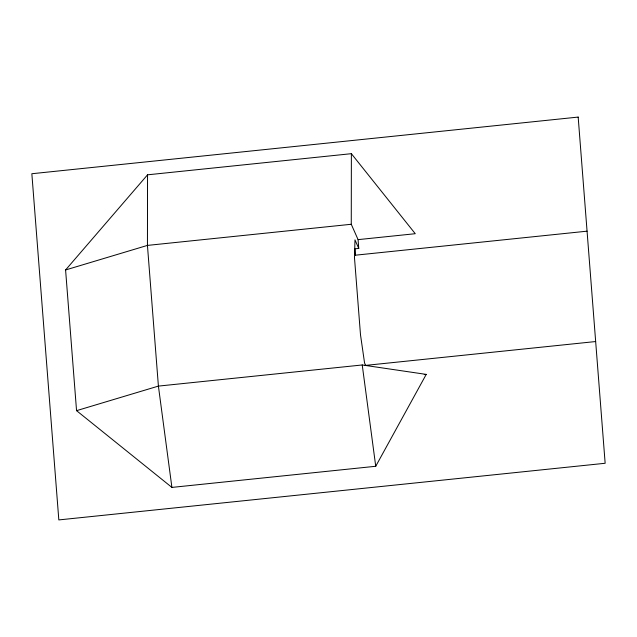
<?xml version="1.0" encoding="UTF-8"?>
<svg xmlns="http://www.w3.org/2000/svg" width="637" height="637" viewBox="0 0 637 637"><rect width="100%" height="100%" fill="white"/><g stroke="black" fill="none" stroke-linecap="round" stroke-linejoin="round"><path stroke-width="0.96" d="M147.545 174.825L147.442 245.404L158.406 386.102L171.91 487.409L375.734 466.276L426.225 374.397L362.23 364.969L158.406 386.102L76.551 410.658L65.587 269.961L147.545 174.825L351.377 153.684L415.26 233.707L358.074 239.631L351.266 224.272L351.377 153.684M65.587 269.961L147.442 245.404L351.266 224.272M358.074 239.631L358.758 248.43L355.04 248.812L355.534 255.182L587.059 231.175M365.12 365.447L595.667 341.543M424.25 374.604L426.225 374.397M76.551 410.658L171.91 487.409M358.758 248.43L354.976 239.886L354.498 257.842L360.494 334.783L364.563 362.986L365.702 365.55M354.435 252.706L355.534 255.182M362.23 364.969L375.734 466.276M578.173 117.081L31.85 173.726L58.827 519.919L605.15 463.274L578.173 117.081"/></g></svg>
